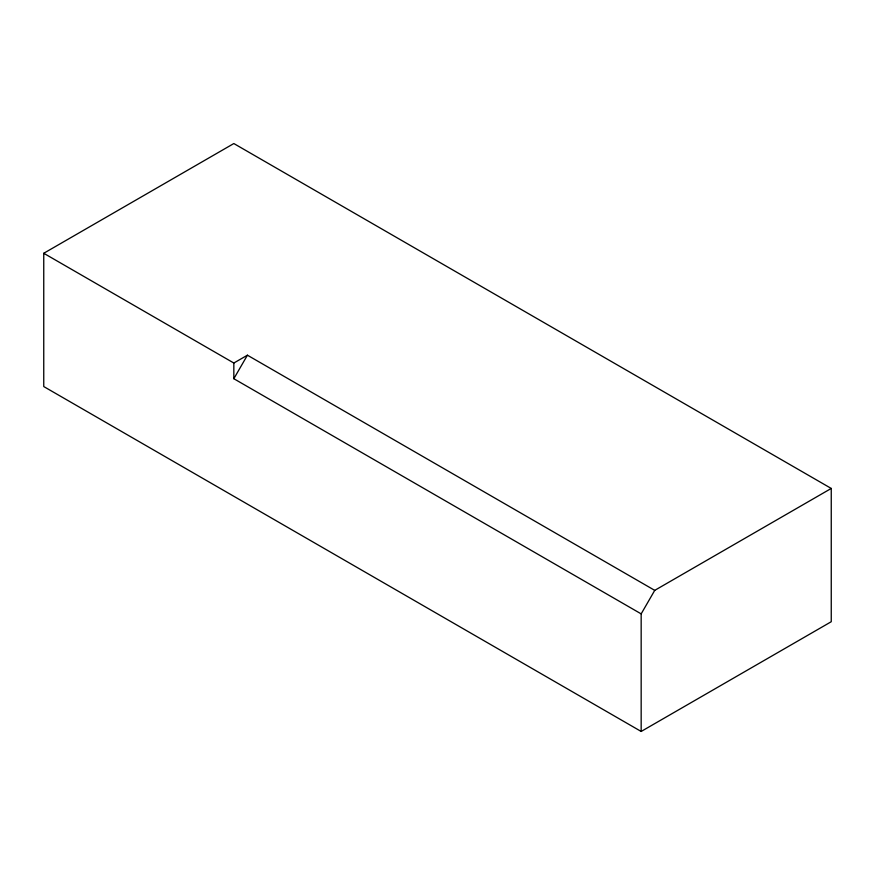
<?xml version="1.0" encoding="UTF-8"?>
<svg xmlns="http://www.w3.org/2000/svg" width="875" height="875" viewBox="0 0 875 875"><rect width="100%" height="100%" fill="white"/><g stroke="black" fill="none" stroke-linecap="round" stroke-linejoin="round"><path stroke-width="1.31" d="M641.167 731.456L641.167 613.878L233.833 378.711L247.417 355.195L654.741 590.362L831.25 488.447L831.25 621.72L641.167 731.456L43.75 386.553L43.75 253.28L233.833 143.544L831.25 488.447M641.167 613.878L654.741 590.362M43.75 253.28L233.833 363.027L247.417 355.195M233.833 363.027L233.833 378.711"/></g></svg>
